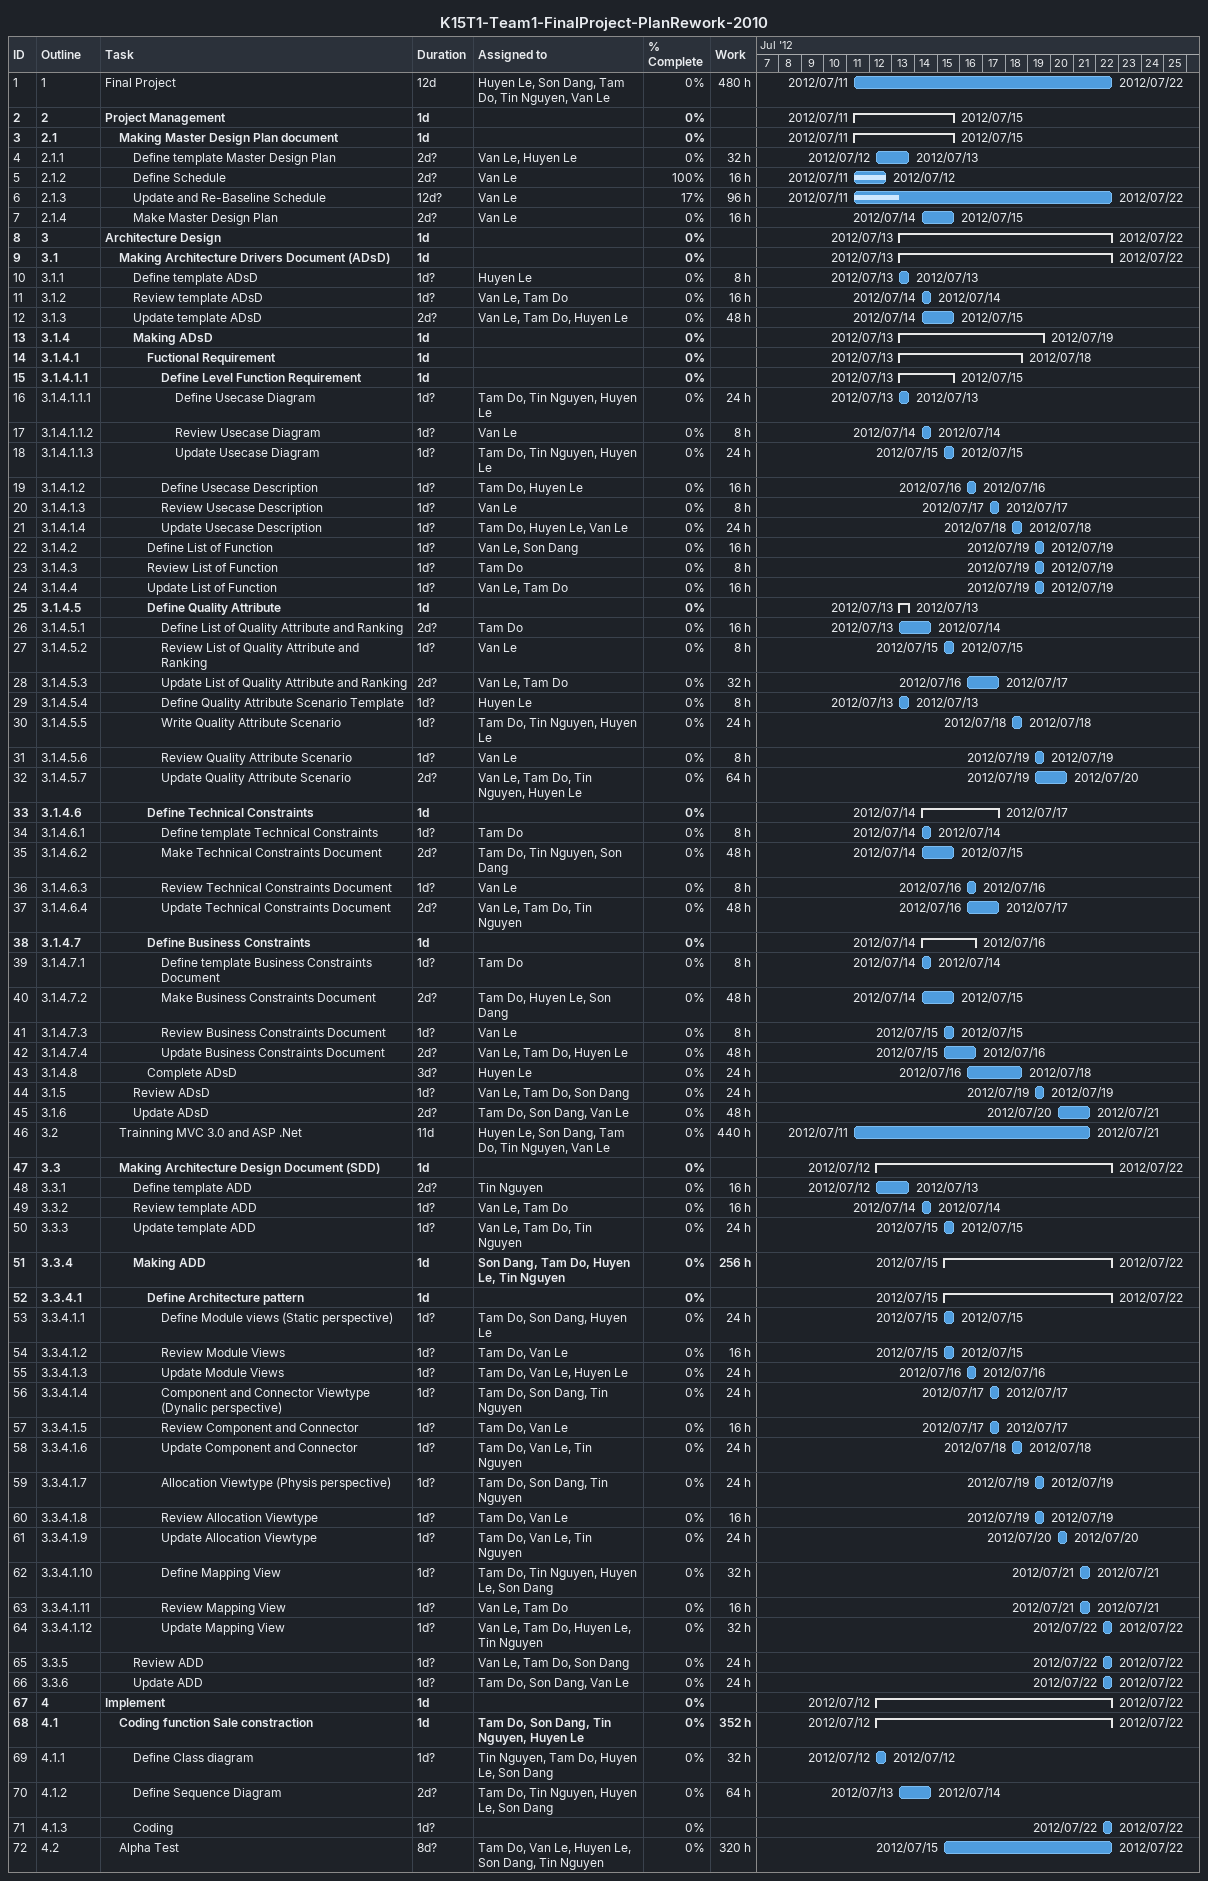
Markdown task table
K15T1-Team1-FinalProject-PlanRework-2010

| ID | WBS | Task | Duration | Start | Finish | Resources | % complete | Work (h) |
|---|---|---|---|---|---|---|---|---|
| 1 | 1 | Final Project | 12d | 2012-07-11 | 2012-07-22 | Huyen Le, Son Dang, Tam Do, Tin Nguyen, Van Le | 0 | 480 |
| 2 | 2 | **Project Management** | 1d | 2012-07-11 | 2012-07-15 |  | 0 |  |
| 3 | 2.1 | **Making Master Design Plan document** | 1d | 2012-07-11 | 2012-07-15 |  | 0 |  |
| 4 | 2.1.1 | Define template Master Design Plan | 2d? | 2012-07-12 | 2012-07-13 | Van Le, Huyen Le | 0 | 32 |
| 5 | 2.1.2 | Define Schedule | 2d? | 2012-07-11 | 2012-07-12 | Van Le | 100 | 16 |
| 6 | 2.1.3 | Update and Re-Baseline Schedule | 12d? | 2012-07-11 | 2012-07-22 | Van Le | 17 | 96 |
| 7 | 2.1.4 | Make Master Design Plan | 2d? | 2012-07-14 | 2012-07-15 | Van Le | 0 | 16 |
| 8 | 3 | **Architecture Design** | 1d | 2012-07-13 | 2012-07-22 |  | 0 |  |
| 9 | 3.1 | **Making Architecture Drivers Document (ADsD)** | 1d | 2012-07-13 | 2012-07-22 |  | 0 |  |
| 10 | 3.1.1 | Define template ADsD | 1d? | 2012-07-13 | 2012-07-13 | Huyen Le | 0 | 8 |
| 11 | 3.1.2 | Review template ADsD | 1d? | 2012-07-14 | 2012-07-14 | Van Le, Tam Do | 0 | 16 |
| 12 | 3.1.3 | Update template ADsD | 2d? | 2012-07-14 | 2012-07-15 | Van Le, Tam Do, Huyen Le | 0 | 48 |
| 13 | 3.1.4 | **Making ADsD** | 1d | 2012-07-13 | 2012-07-19 |  | 0 |  |
| 14 | 3.1.4.1 | **Fuctional Requirement** | 1d | 2012-07-13 | 2012-07-18 |  | 0 |  |
| 15 | 3.1.4.1.1 | **Define Level Function Requirement** | 1d | 2012-07-13 | 2012-07-15 |  | 0 |  |
| 16 | 3.1.4.1.1.1 | Define Usecase Diagram | 1d? | 2012-07-13 | 2012-07-13 | Tam Do, Tin Nguyen, Huyen Le | 0 | 24 |
| 17 | 3.1.4.1.1.2 | Review Usecase Diagram | 1d? | 2012-07-14 | 2012-07-14 | Van Le | 0 | 8 |
| 18 | 3.1.4.1.1.3 | Update Usecase Diagram | 1d? | 2012-07-15 | 2012-07-15 | Tam Do, Tin Nguyen, Huyen Le | 0 | 24 |
| 19 | 3.1.4.1.2 | Define Usecase Description | 1d? | 2012-07-16 | 2012-07-16 | Tam Do, Huyen Le | 0 | 16 |
| 20 | 3.1.4.1.3 | Review Usecase Description | 1d? | 2012-07-17 | 2012-07-17 | Van Le | 0 | 8 |
| 21 | 3.1.4.1.4 | Update Usecase Description | 1d? | 2012-07-18 | 2012-07-18 | Tam Do, Huyen Le, Van Le | 0 | 24 |
| 22 | 3.1.4.2 | Define List of Function | 1d? | 2012-07-19 | 2012-07-19 | Van Le, Son Dang | 0 | 16 |
| 23 | 3.1.4.3 | Review List of Function | 1d? | 2012-07-19 | 2012-07-19 | Tam Do | 0 | 8 |
| 24 | 3.1.4.4 | Update List of Function | 1d? | 2012-07-19 | 2012-07-19 | Van Le, Tam Do | 0 | 16 |
| 25 | 3.1.4.5 | **Define Quality Attribute** | 1d | 2012-07-13 | 2012-07-13 |  | 0 |  |
| 26 | 3.1.4.5.1 | Define List of Quality Attribute and Ranking | 2d? | 2012-07-13 | 2012-07-14 | Tam Do | 0 | 16 |
| 27 | 3.1.4.5.2 | Review List of Quality Attribute and Ranking | 1d? | 2012-07-15 | 2012-07-15 | Van Le | 0 | 8 |
| 28 | 3.1.4.5.3 | Update List of Quality Attribute and Ranking | 2d? | 2012-07-16 | 2012-07-17 | Van Le, Tam Do | 0 | 32 |
| 29 | 3.1.4.5.4 | Define Quality Attribute Scenario Template | 1d? | 2012-07-13 | 2012-07-13 | Huyen Le | 0 | 8 |
| 30 | 3.1.4.5.5 | Write Quality Attribute Scenario | 1d? | 2012-07-18 | 2012-07-18 | Tam Do, Tin Nguyen, Huyen Le | 0 | 24 |
| 31 | 3.1.4.5.6 | Review Quality Attribute Scenario | 1d? | 2012-07-19 | 2012-07-19 | Van Le | 0 | 8 |
| 32 | 3.1.4.5.7 | Update Quality Attribute Scenario | 2d? | 2012-07-19 | 2012-07-20 | Van Le, Tam Do, Tin Nguyen, Huyen Le | 0 | 64 |
| 33 | 3.1.4.6 | **Define Technical Constraints** | 1d | 2012-07-14 | 2012-07-17 |  | 0 |  |
| 34 | 3.1.4.6.1 | Define template Technical Constraints | 1d? | 2012-07-14 | 2012-07-14 | Tam Do | 0 | 8 |
| 35 | 3.1.4.6.2 | Make Technical Constraints Document | 2d? | 2012-07-14 | 2012-07-15 | Tam Do, Tin Nguyen, Son Dang | 0 | 48 |
| 36 | 3.1.4.6.3 | Review Technical Constraints Document | 1d? | 2012-07-16 | 2012-07-16 | Van Le | 0 | 8 |
| 37 | 3.1.4.6.4 | Update Technical Constraints Document | 2d? | 2012-07-16 | 2012-07-17 | Van Le, Tam Do, Tin Nguyen | 0 | 48 |
| 38 | 3.1.4.7 | **Define Business Constraints** | 1d | 2012-07-14 | 2012-07-16 |  | 0 |  |
| 39 | 3.1.4.7.1 | Define template Business Constraints Document | 1d? | 2012-07-14 | 2012-07-14 | Tam Do | 0 | 8 |
| 40 | 3.1.4.7.2 | Make Business Constraints Document | 2d? | 2012-07-14 | 2012-07-15 | Tam Do, Huyen Le, Son Dang | 0 | 48 |
| 41 | 3.1.4.7.3 | Review Business Constraints Document | 1d? | 2012-07-15 | 2012-07-15 | Van Le | 0 | 8 |
| 42 | 3.1.4.7.4 | Update Business Constraints Document | 2d? | 2012-07-15 | 2012-07-16 | Van Le, Tam Do, Huyen Le | 0 | 48 |
| 43 | 3.1.4.8 | Complete ADsD | 3d? | 2012-07-16 | 2012-07-18 | Huyen Le | 0 | 24 |
| 44 | 3.1.5 | Review ADsD | 1d? | 2012-07-19 | 2012-07-19 | Van Le, Tam Do, Son Dang | 0 | 24 |
| 45 | 3.1.6 | Update ADsD | 2d? | 2012-07-20 | 2012-07-21 | Tam Do, Son Dang, Van Le | 0 | 48 |
| 46 | 3.2 | Trainning MVC 3.0 and ASP .Net | 11d | 2012-07-11 | 2012-07-21 | Huyen Le, Son Dang, Tam Do, Tin Nguyen, Van Le | 0 | 440 |
| 47 | 3.3 | **Making Architecture Design Document (SDD)** | 1d | 2012-07-12 | 2012-07-22 |  | 0 |  |
| 48 | 3.3.1 | Define template ADD | 2d? | 2012-07-12 | 2012-07-13 | Tin Nguyen | 0 | 16 |
| 49 | 3.3.2 | Review template ADD | 1d? | 2012-07-14 | 2012-07-14 | Van Le, Tam Do | 0 | 16 |
| 50 | 3.3.3 | Update template ADD | 1d? | 2012-07-15 | 2012-07-15 | Van Le, Tam Do, Tin Nguyen | 0 | 24 |
| 51 | 3.3.4 | **Making ADD** | 1d | 2012-07-15 | 2012-07-22 | Son Dang, Tam Do, Huyen Le, Tin Nguyen | 0 | 256 |
| 52 | 3.3.4.1 | **Define Architecture pattern** | 1d | 2012-07-15 | 2012-07-22 |  | 0 |  |
| 53 | 3.3.4.1.1 | Define Module views (Static perspective) | 1d? | 2012-07-15 | 2012-07-15 | Tam Do, Son Dang, Huyen Le | 0 | 24 |
| 54 | 3.3.4.1.2 | Review Module Views | 1d? | 2012-07-15 | 2012-07-15 | Tam Do, Van Le | 0 | 16 |
| 55 | 3.3.4.1.3 | Update Module Views | 1d? | 2012-07-16 | 2012-07-16 | Tam Do, Van Le, Huyen Le | 0 | 24 |
| 56 | 3.3.4.1.4 | Component and Connector Viewtype (Dynalic perspective) | 1d? | 2012-07-17 | 2012-07-17 | Tam Do, Son Dang, Tin Nguyen | 0 | 24 |
| 57 | 3.3.4.1.5 | Review Component and Connector | 1d? | 2012-07-17 | 2012-07-17 | Tam Do, Van Le | 0 | 16 |
| 58 | 3.3.4.1.6 | Update Component and Connector | 1d? | 2012-07-18 | 2012-07-18 | Tam Do, Van Le, Tin Nguyen | 0 | 24 |
| 59 | 3.3.4.1.7 | Allocation Viewtype (Physis perspective) | 1d? | 2012-07-19 | 2012-07-19 | Tam Do, Son Dang, Tin Nguyen | 0 | 24 |
| 60 | 3.3.4.1.8 | Review Allocation Viewtype | 1d? | 2012-07-19 | 2012-07-19 | Tam Do, Van Le | 0 | 16 |
| 61 | 3.3.4.1.9 | Update Allocation Viewtype | 1d? | 2012-07-20 | 2012-07-20 | Tam Do, Van Le, Tin Nguyen | 0 | 24 |
| 62 | 3.3.4.1.10 | Define Mapping View | 1d? | 2012-07-21 | 2012-07-21 | Tam Do, Tin Nguyen, Huyen Le, Son Dang | 0 | 32 |
| 63 | 3.3.4.1.11 | Review Mapping View | 1d? | 2012-07-21 | 2012-07-21 | Van Le, Tam Do | 0 | 16 |
| 64 | 3.3.4.1.12 | Update Mapping View | 1d? | 2012-07-22 | 2012-07-22 | Van Le, Tam Do, Huyen Le, Tin Nguyen | 0 | 32 |
| 65 | 3.3.5 | Review ADD | 1d? | 2012-07-22 | 2012-07-22 | Van Le, Tam Do, Son Dang | 0 | 24 |
| 66 | 3.3.6 | Update ADD | 1d? | 2012-07-22 | 2012-07-22 | Tam Do, Son Dang, Van Le | 0 | 24 |
| 67 | 4 | **Implement** | 1d | 2012-07-12 | 2012-07-22 |  | 0 |  |
| 68 | 4.1 | **Coding function Sale constraction** | 1d | 2012-07-12 | 2012-07-22 | Tam Do, Son Dang, Tin Nguyen, Huyen Le | 0 | 352 |
| 69 | 4.1.1 | Define Class diagram | 1d? | 2012-07-12 | 2012-07-12 | Tin Nguyen, Tam Do, Huyen Le, Son Dang | 0 | 32 |
| 70 | 4.1.2 | Define Sequence Diagram | 2d? | 2012-07-13 | 2012-07-14 | Tam Do, Tin Nguyen, Huyen Le, Son Dang | 0 | 64 |
| 71 | 4.1.3 | Coding | 1d? | 2012-07-22 | 2012-07-22 |  | 0 |  |
| 72 | 4.2 | Alpha Test | 8d? | 2012-07-15 | 2012-07-22 | Tam Do, Van Le, Huyen Le, Son Dang, Tin Nguyen | 0 | 320 |
